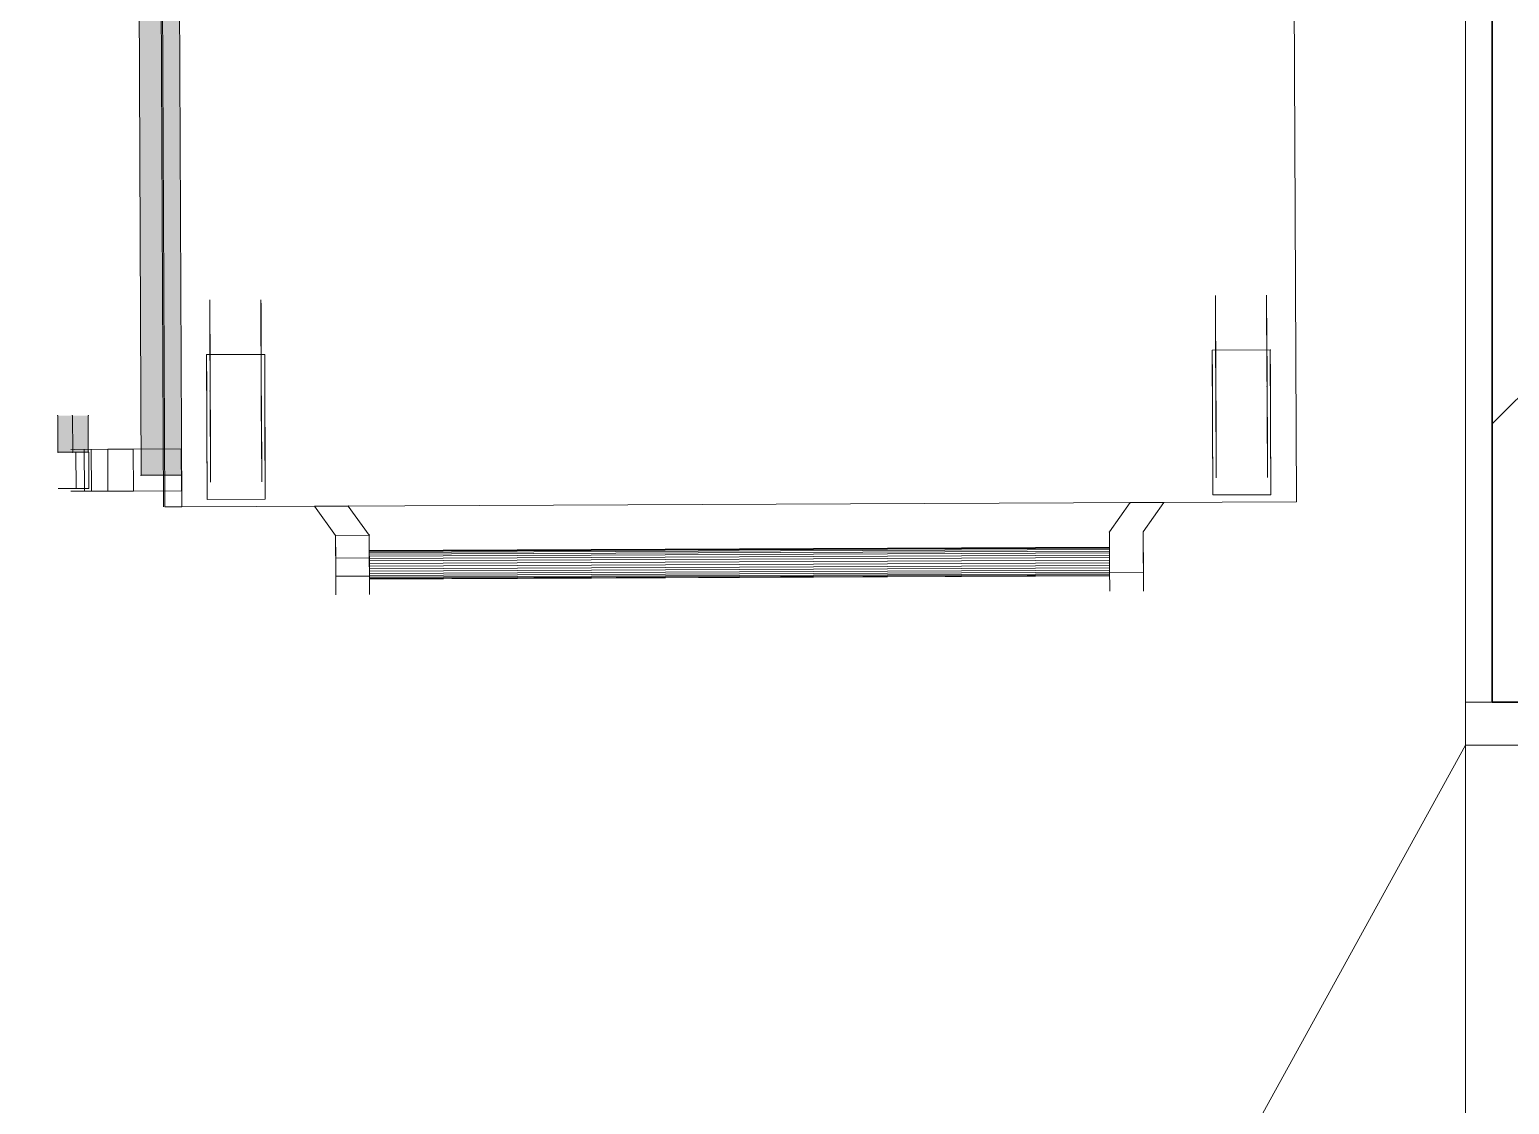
# Model space of a CAD drawing. Header units: millimetres. Extents: x -34838 to 729576, y -214038 to 121482.
# Drawn here: x 580453 to 581555, y -87187 to -86387 of the extents above; entities that cross this region are included whole.
import ezdxf

# ---------------------------------------------------------------- set-up
doc = ezdxf.new("R2010")
doc.units = ezdxf.units.MM
doc.header["$MEASUREMENT"] = 0
for name, color, linetype, lineweight in [('0_Ном._пера__1', 7, 'Continuous', 13), ('АБ _ 0 _ СТІНИ _ ЗОВНІШНІ .3D_Ном._пера__27', 7, 'Continuous', 35), ('АБ _ 0 _ СТІНИ _ ЗОВНІШНІ .3D_Ном._пера__87', 7, 'Continuous', 13), ('Двери ARCHICAD_Ном._пера__1', 7, 'Continuous', 13), ('Двери ARCHICAD_Ном._пера__23', 7, 'Continuous', 20), ('Двери ARCHICAD_Ном._пера__27', 7, 'Continuous', 35), ('Двери ARCHICAD_Ном._пера__3', 7, 'Continuous', 15), ('Двери ARCHICAD_Ном._пера__87', 7, 'Continuous', 13)]:
    doc.layers.add(name, color=color, linetype=linetype, lineweight=lineweight)
for name, color, linetype in [('АБ _ 0 _ СТІНИ _ ЗОВНІШНІ .3D', 7, 'Continuous'), ('АП _ ТЕП _ ЗОНИ ПРИМІЩЕНЬ .3D', 7, 'Continuous'), ('Двери ARCHICAD', 7, 'Continuous')]:
    doc.layers.add(name, color=color, linetype=linetype)

# ---------------------------------------------------------------- blocks, each defined once
blk = doc.blocks.new('Металлическая Дверь 22_8')
at = {"layer": 'Двери ARCHICAD_Ном._пера__1', "color": 7, "linetype": 'Continuous', "lineweight": 13}
blk.add_arc((468, 0), 936, 151.176, 180, dxfattribs=at)
at = {"layer": 'Двери ARCHICAD_Ном._пера__23', "color": 7, "linetype": 'Continuous', "lineweight": 20}
for p, q in [((-468, 0), (-500, 0)), ((-500, 0), (-500, -100)), ((-468, -100), (-468, 0)), ((500, 0), (468, 0)), ((468, 0), (468, -100)), ((500, -100), (500, 0)), ((-500, -100), (-468, -100)), ((468, -100), (500, -100))]:
    blk.add_line(p, q, dxfattribs=at)
at = {"layer": 'Двери ARCHICAD_Ном._пера__27', "color": 7, "linetype": 'Continuous', "lineweight": 35}
for p, q in [((-500, -20), (-500, -100)), ((-500, -20), (-500, -100)), ((500, -20), (500, -100)), ((500, -20), (500, -100)), ((-500, -100), (-500, -140)), ((-500, -100), (-500, -140)), ((500, -100), (500, -140)), ((500, -100), (500, -140))]:
    blk.add_line(p, q, dxfattribs=at)
at = {"layer": 'Двери ARCHICAD_Ном._пера__3', "color": 7, "linetype": 'Continuous', "lineweight": 15}
blk.add_line((468, 0), (-352, 451.3), dxfattribs=at)
at = {"layer": 'Двери ARCHICAD_Ном._пера__87', "color": 7, "linetype": 'Continuous', "lineweight": 13}
for p, q in [((-500, 0), (-543, 0)), ((-500, 0), (-543, 0)), ((-500, 0), (-500, -20)), ((-500, 0), (-500, -20)), ((500, 0), (500, -20)), ((500, 0), (500, -20)), ((500, 0), (543, 0)), ((500, 0), (543, 0)), ((-500, -140), (-500, -160)), ((-500, -140), (-500, -160)), ((500, -140), (500, -160)), ((500, -140), (500, -160)), ((-500, -160), (-543, -160)), ((-500, -160), (-543, -160)), ((500, -160), (543, -160)), ((500, -160), (543, -160))]:
    blk.add_line(p, q, dxfattribs=at)
blk = doc.blocks.new('Стена_85_1', base_point=(581601.8, -97937.3))
at = {"layer": 'АБ _ 0 _ СТІНИ _ ЗОВНІШНІ .3D', "linetype": 'Continuous', "lineweight": 0, "true_color": 0x000000}
h = blk.add_hatch(dxfattribs=at)
h.set_pattern_fill('М___ЦЕГЛА_ОБЛИЧКУВАЛЬНА__3B', color=18, style=0, pattern_type=2)
h.set_pattern_definition([(45, (518441.8, -97737.7), (-707.107, 707.107), []), (45, (518300.3, -97596.3), (-707.107, 707.107), [])])
h.paths.add_polyline_path([(581541.8, -85887.7), (581541.8, -86887.7), (581661.8, -86887.7), (581661.8, -85887.7)])
at = {"layer": 'АБ _ 0 _ СТІНИ _ ЗОВНІШНІ .3D_Ном._пера__27', "color": 7, "linetype": 'Continuous', "lineweight": 35}
for p, q in [((581541.8, -85887.7), (581541.8, -86887.7)), ((581541.8, -86887.7), (581621.8, -86887.7))]:
    blk.add_line(p, q, dxfattribs=at)
at = {"layer": 'АБ _ 0 _ СТІНИ _ ЗОВНІШНІ .3D_Ном._пера__87', "color": 7, "linetype": 'Continuous', "lineweight": 13}
for q in [(581521.8, -86844.7), (581541.8, -86887.7)]:
    blk.add_line((581521.8, -86887.7), q, dxfattribs=at)
at = {"layer": 'АБ _ 0 _ СТІНИ _ ЗОВНІШНІ .3D_Ном._пера__87', "color": 7, "linetype": 'Continuous', "lineweight": 13, "flags": 128}
blk.add_lwpolyline([(581521.8, -85887.7), (581521.8, -86887.7)], dxfattribs=at)
at = {"layer": 'Двери ARCHICAD', "color": 7, "linetype": 'Continuous', "lineweight": 18, "zscale": 1000, "rotation": 90}
blk.add_blockref('Металлическая Дверь 22_8', (581521.8, -87387.7), dxfattribs=at)

msp = doc.modelspace()

# ---------------------------------------------------------------- hatches: boundary and pattern name
at = {"layer": '0_Ном._пера__1', "linetype": 'Continuous', "lineweight": 13}
for points in [[(580566.2, -86718.8), (580563.2, -86057.6), (580533.1, -86057.7), (580536, -86719)], [(580563.2, -86057.6), (580533.1, -86057.7), (580536, -86719), (580566.2, -86718.8)], [(580566.2, -86718.8), (580563.2, -86057.6), (580533.1, -86057.7), (580536, -86719)], [(580474.1, -86701.8), (580496.7, -86701.7), (580496.6, -86674.6), (580474, -86674.7)], [(580487.5, -86701.7), (580487.3, -86674.6), (580474, -86674.7), (580474.1, -86701.8)], [(580485.1, -86701.8), (580496.7, -86701.7), (580496.6, -86674.6), (580484.9, -86674.6)], [(580485.1, -86701.8), (580497.1, -86701.7), (580497, -86674.6), (580484.9, -86674.6)], [(580497.1, -86701.7), (580497, -86674.6), (580487.3, -86674.6), (580487.5, -86701.7)]]:
    msp.add_hatch(color=7, dxfattribs=at).paths.add_polyline_path(points)

# ---------------------------------------------------------------- linework, layer by layer
at = {"layer": '0_Ном._пера__1', "color": 7, "linetype": 'Continuous', "lineweight": 13}
for p, q in [((580549.4, -86023.9), (580552.6, -86742.5)), ((580550.4, -86023.9), (580553.6, -86742.5)), ((580550.4, -86023.9), (580553.6, -86742.5)), ((580550.4, -86023.9), (580553.6, -86742.5)), ((580563.1, -86023.8), (580566.3, -86742.5)), ((580563.1, -86023.8), (580566.3, -86742.5)), ((580563.1, -86023.8), (580566.3, -86742.5)), ((580566.3, -86742.5), (580563.1, -86023.8)), ((580566.3, -86742.5), (580563.1, -86023.8)), ((581392.9, -86020.1), (581396.1, -86738.8)), ((581396.1, -86738.8), (581392.9, -86020.1)), ((581396.1, -86738.8), (581392.9, -86020.1)), ((580533.1, -86057.7), (580536, -86719)), ((581335.8, -86585.5), (581335.8, -86585.2)), ((581335.8, -86585.2), (581335.8, -86585.5)), ((581336.1, -86653), (581335.8, -86585.2)), ((581335.8, -86586.6), (581335.8, -86585.5)), ((581336.1, -86653), (581335.8, -86585.5)), ((581335.8, -86585.5), (581335.8, -86586.6)), ((581336.1, -86653), (581335.8, -86585.5)), ((581373.9, -86585.4), (581373.9, -86585)), ((581373.9, -86585), (581373.9, -86585.4)), ((581374.2, -86652.8), (581373.9, -86585)), ((581373.9, -86586.5), (581373.9, -86585.4)), ((581374.2, -86652.8), (581373.9, -86585.4)), ((581373.9, -86585.4), (581373.9, -86586.5)), ((581374.2, -86652.8), (581373.9, -86585.4)), ((580587.1, -86588.8), (580587.1, -86588.5)), ((580587.1, -86588.5), (580587.1, -86588.8)), ((580587.4, -86656.3), (580587.1, -86588.5)), ((580587.1, -86590), (580587.1, -86588.8)), ((580587.4, -86656.3), (580587.1, -86588.8)), ((580587.1, -86588.8), (580587.1, -86590)), ((580587.4, -86656.3), (580587.1, -86588.8)), ((580587.2, -86591.8), (580587.1, -86590)), ((580587.4, -86656.3), (580587.1, -86590)), ((580587.1, -86590), (580587.2, -86591.8)), ((580587.4, -86656.3), (580587.1, -86590)), ((580587.2, -86594.3), (580587.2, -86591.8)), ((580587.4, -86656.3), (580587.2, -86591.8)), ((580587.2, -86591.8), (580587.2, -86594.3)), ((580587.4, -86656.3), (580587.2, -86591.8)), ((580587.2, -86597.6), (580587.2, -86594.3)), ((580587.4, -86656.3), (580587.2, -86594.3)), ((580587.2, -86594.3), (580587.2, -86597.6)), ((580587.4, -86656.3), (580587.2, -86594.3)), ((580625.2, -86588.7), (580625.2, -86588.3)), ((580625.2, -86588.3), (580625.2, -86588.7)), ((580625.5, -86656.1), (580625.2, -86588.3)), ((580625.2, -86589.8), (580625.2, -86588.7)), ((580625.5, -86656.1), (580625.2, -86588.7)), ((580625.2, -86588.7), (580625.2, -86589.8)), ((580625.5, -86656.1), (580625.2, -86588.7)), ((580625.3, -86591.6), (580625.2, -86589.8)), ((580625.5, -86656.1), (580625.2, -86589.8)), ((580625.2, -86589.8), (580625.3, -86591.6)), ((580625.5, -86656.1), (580625.2, -86589.8)), ((580625.3, -86594.2), (580625.3, -86591.6)), ((580625.5, -86656.1), (580625.3, -86591.6)), ((580625.3, -86591.6), (580625.3, -86594.2)), ((580625.5, -86656.1), (580625.3, -86591.6)), ((580625.3, -86597.4), (580625.3, -86594.2)), ((580625.5, -86656.1), (580625.3, -86594.2)), ((580625.3, -86594.2), (580625.3, -86597.4)), ((580625.5, -86656.1), (580625.3, -86594.2)), ((581335.8, -86588.5), (581335.8, -86586.6)), ((581336.1, -86653), (581335.8, -86586.6)), ((581335.8, -86586.6), (581335.8, -86588.5)), ((581336.1, -86653), (581335.8, -86586.6)), ((581335.8, -86591), (581335.8, -86588.5)), ((581336.1, -86653), (581335.8, -86588.5)), ((581335.8, -86588.5), (581335.8, -86591)), ((581336.1, -86653), (581335.8, -86588.5)), ((581335.8, -86594.2), (581335.8, -86591)), ((581336.1, -86653), (581335.8, -86591)), ((581335.8, -86591), (581335.8, -86594.2)), ((581336.1, -86653), (581335.8, -86591)), ((581335.8, -86598.1), (581335.8, -86594.2)), ((581336.1, -86653), (581335.8, -86594.2)), ((581335.8, -86594.2), (581335.8, -86598.1)), ((581336.1, -86653), (581335.8, -86594.2)), ((581373.9, -86588.3), (581373.9, -86586.5)), ((581374.2, -86652.8), (581373.9, -86586.5)), ((581373.9, -86586.5), (581373.9, -86588.3)), ((581374.2, -86652.8), (581373.9, -86586.5)), ((581373.9, -86590.8), (581373.9, -86588.3)), ((581374.2, -86652.8), (581373.9, -86588.3)), ((581373.9, -86588.3), (581373.9, -86590.8)), ((581374.2, -86652.8), (581373.9, -86588.3)), ((581373.9, -86594.1), (581373.9, -86590.8)), ((581374.2, -86652.8), (581373.9, -86590.8)), ((581373.9, -86590.8), (581373.9, -86594.1)), ((581374.2, -86652.8), (581373.9, -86590.8)), ((581373.9, -86597.9), (581373.9, -86594.1)), ((581374.2, -86652.8), (581373.9, -86594.1)), ((581373.9, -86594.1), (581373.9, -86597.9)), ((581374.2, -86652.8), (581373.9, -86594.1)), ((580587.2, -86601.4), (580587.2, -86597.6)), ((580587.4, -86656.3), (580587.2, -86597.6)), ((580587.2, -86597.6), (580587.2, -86601.4)), ((580587.4, -86656.3), (580587.2, -86597.6)), ((580587.2, -86605.9), (580587.2, -86601.4)), ((580587.4, -86656.3), (580587.2, -86601.4)), ((580587.2, -86601.4), (580587.2, -86605.9)), ((580587.4, -86656.3), (580587.2, -86601.4)), ((580587.2, -86610.9), (580587.2, -86605.9)), ((580587.4, -86656.3), (580587.2, -86605.9)), ((580587.2, -86605.9), (580587.2, -86610.9)), ((580587.4, -86656.3), (580587.2, -86605.9)), ((580625.3, -86601.3), (580625.3, -86597.4)), ((580625.5, -86656.1), (580625.3, -86597.4)), ((580625.3, -86597.4), (580625.3, -86601.3)), ((580625.5, -86656.1), (580625.3, -86597.4)), ((580625.3, -86605.7), (580625.3, -86601.3)), ((580625.5, -86656.1), (580625.3, -86601.3)), ((580625.3, -86601.3), (580625.3, -86605.7)), ((580625.5, -86656.1), (580625.3, -86601.3)), ((580625.3, -86610.7), (580625.3, -86605.7)), ((580625.5, -86656.1), (580625.3, -86605.7)), ((580625.3, -86605.7), (580625.3, -86610.7)), ((580625.5, -86656.1), (580625.3, -86605.7)), ((581335.8, -86602.6), (581335.8, -86598.1)), ((581336.1, -86653), (581335.8, -86598.1)), ((581335.8, -86598.1), (581335.8, -86602.6)), ((581336.1, -86653), (581335.8, -86598.1)), ((581335.9, -86607.6), (581335.8, -86602.6)), ((581336.1, -86653), (581335.8, -86602.6)), ((581335.8, -86602.6), (581335.9, -86607.6)), ((581336.1, -86653), (581335.8, -86602.6)), ((581335.9, -86613.1), (581335.9, -86607.6)), ((581336.1, -86653), (581335.9, -86607.6)), ((581335.9, -86607.6), (581335.9, -86613.1)), ((581336.1, -86653), (581335.9, -86607.6)), ((581373.9, -86602.4), (581373.9, -86597.9)), ((581374.2, -86652.8), (581373.9, -86597.9)), ((581373.9, -86597.9), (581373.9, -86602.4)), ((581374.2, -86652.8), (581373.9, -86597.9)), ((581374, -86607.4), (581373.9, -86602.4)), ((581374.2, -86652.8), (581373.9, -86602.4)), ((581373.9, -86602.4), (581374, -86607.4)), ((581374.2, -86652.8), (581373.9, -86602.4)), ((581374, -86612.9), (581374, -86607.4)), ((581374.2, -86652.8), (581374, -86607.4)), ((581374, -86607.4), (581374, -86612.9)), ((581374.2, -86652.8), (581374, -86607.4)), ((580587.3, -86616.4), (580587.2, -86610.9)), ((580587.4, -86656.3), (580587.2, -86610.9)), ((580587.2, -86610.9), (580587.3, -86616.4)), ((580587.4, -86656.3), (580587.2, -86610.9)), ((580587.3, -86622.4), (580587.3, -86616.4)), ((580587.4, -86656.3), (580587.3, -86616.4)), ((580587.3, -86616.4), (580587.3, -86622.4)), ((580587.4, -86656.3), (580587.3, -86616.4)), ((580625.4, -86616.3), (580625.3, -86610.7)), ((580625.5, -86656.1), (580625.3, -86610.7)), ((580625.3, -86610.7), (580625.4, -86616.3)), ((580625.5, -86656.1), (580625.3, -86610.7)), ((580625.4, -86622.2), (580625.4, -86616.3)), ((580625.5, -86656.1), (580625.4, -86616.3)), ((580625.4, -86616.3), (580625.4, -86622.2)), ((580625.5, -86656.1), (580625.4, -86616.3)), ((581335.9, -86619.1), (581335.9, -86613.1)), ((581336.1, -86653), (581335.9, -86613.1)), ((581335.9, -86613.1), (581335.9, -86619.1)), ((581336.1, -86653), (581335.9, -86613.1)), ((581335.9, -86625.4), (581335.9, -86619.1)), ((581336.1, -86653), (581335.9, -86619.1)), ((581335.9, -86619.1), (581335.9, -86625.4)), ((581336.1, -86653), (581335.9, -86619.1)), ((581374, -86618.9), (581374, -86612.9)), ((581374.2, -86652.8), (581374, -86612.9)), ((581374, -86612.9), (581374, -86618.9)), ((581374.2, -86652.8), (581374, -86612.9)), ((581374, -86625.2), (581374, -86618.9)), ((581374.2, -86652.8), (581374, -86618.9)), ((581374, -86618.9), (581374, -86625.2)), ((581374.2, -86652.8), (581374, -86618.9)), ((580628, -86629), (580584.8, -86629.2)), ((580584.8, -86629.2), (580585.3, -86736.9)), ((580584.8, -86629.2), (580584.8, -86630.2)), ((580584.9, -86653.9), (580584.8, -86629.2)), ((580584.8, -86629.2), (580585.3, -86736.9)), ((580587.3, -86628.7), (580587.3, -86622.4)), ((580587.4, -86656.3), (580587.3, -86622.4)), ((580587.3, -86622.4), (580587.3, -86628.7)), ((580587.4, -86656.3), (580587.3, -86622.4)), ((580587.3, -86635.3), (580587.3, -86628.7)), ((580587.4, -86656.3), (580587.3, -86628.7)), ((580587.3, -86628.7), (580587.3, -86635.3)), ((580587.4, -86656.3), (580587.3, -86628.7)), ((580625.4, -86628.5), (580625.4, -86622.2)), ((580625.5, -86656.1), (580625.4, -86622.2)), ((580625.4, -86622.2), (580625.4, -86628.5)), ((580625.5, -86656.1), (580625.4, -86622.2)), ((580625.4, -86635.2), (580625.4, -86628.5)), ((580625.5, -86656.1), (580625.4, -86628.5)), ((580625.4, -86628.5), (580625.4, -86635.2)), ((580625.5, -86656.1), (580625.4, -86628.5)), ((580628, -86629), (580628.4, -86736.7)), ((580628, -86629), (580628.4, -86736.7)), ((580628, -86629), (580628, -86630.1)), ((580628.1, -86653.7), (580628, -86629)), ((580628.4, -86736.7), (580628, -86629)), ((580628, -86630.1), (580628, -86635.6)), ((581333.4, -86625.8), (581376.6, -86625.7)), ((581333.4, -86625.8), (581333.9, -86733.6)), ((581333.4, -86625.8), (581333.9, -86733.6)), ((581333.4, -86625.8), (581333.4, -86626.9)), ((581333.5, -86650.5), (581333.4, -86625.8)), ((581333.9, -86733.6), (581333.4, -86625.8)), ((581333.4, -86626.9), (581333.4, -86632.5)), ((581336, -86632), (581335.9, -86625.4)), ((581336.1, -86653), (581335.9, -86625.4)), ((581335.9, -86625.4), (581336, -86632)), ((581336.1, -86653), (581335.9, -86625.4)), ((581374.1, -86631.8), (581374, -86625.2)), ((581374.2, -86652.8), (581374, -86625.2)), ((581374, -86625.2), (581374.1, -86631.8)), ((581374.2, -86652.8), (581374, -86625.2)), ((581376.6, -86625.7), (581377.1, -86733.4)), ((581376.6, -86625.7), (581376.6, -86626.7)), ((581376.7, -86650.4), (581376.6, -86625.7)), ((581376.6, -86625.7), (581377.1, -86733.4)), ((581376.6, -86626.7), (581376.6, -86632.3)), ((580584.8, -86630.2), (580584.8, -86635.8)), ((580584.8, -86635.8), (580584.8, -86643.2)), ((580587.4, -86642.2), (580587.3, -86635.3)), ((580587.4, -86656.3), (580587.3, -86635.3)), ((580587.3, -86635.3), (580587.4, -86642.2)), ((580587.4, -86656.3), (580587.3, -86635.3)), ((580625.5, -86642), (580625.4, -86635.2)), ((580625.5, -86656.1), (580625.4, -86635.2)), ((580625.4, -86635.2), (580625.5, -86642)), ((580625.5, -86656.1), (580625.4, -86635.2)), ((580628, -86635.6), (580628, -86643)), ((581333.4, -86632.5), (581333.5, -86639.9)), ((581333.5, -86639.9), (581333.5, -86650.5)), ((581336, -86638.9), (581336, -86632)), ((581336.1, -86653), (581336, -86632)), ((581336, -86632), (581336, -86638.9)), ((581336.1, -86653), (581336, -86632)), ((581336, -86645.9), (581336, -86638.9)), ((581336.1, -86653), (581336, -86638.9)), ((581336, -86638.9), (581336, -86645.9)), ((581336.1, -86653), (581336, -86638.9)), ((581374.1, -86638.7), (581374.1, -86631.8)), ((581374.2, -86652.8), (581374.1, -86631.8)), ((581374.1, -86631.8), (581374.1, -86638.7)), ((581374.2, -86652.8), (581374.1, -86631.8)), ((581374.1, -86645.7), (581374.1, -86638.7)), ((581374.2, -86652.8), (581374.1, -86638.7)), ((581374.1, -86638.7), (581374.1, -86645.7)), ((581374.2, -86652.8), (581374.1, -86638.7)), ((581376.6, -86632.3), (581376.7, -86639.7)), ((581376.7, -86639.7), (581376.7, -86650.4)), ((580584.8, -86643.2), (580584.9, -86653.9)), ((580587.4, -86649.2), (580587.4, -86642.2)), ((580587.4, -86656.3), (580587.4, -86642.2)), ((580587.4, -86642.2), (580587.4, -86649.2)), ((580587.4, -86656.3), (580587.4, -86642.2)), ((580587.4, -86656.3), (580587.4, -86649.2)), ((580587.4, -86656.3), (580587.4, -86649.2)), ((580587.4, -86649.2), (580587.4, -86656.3)), ((580625.5, -86649), (580625.5, -86642)), ((580625.5, -86656.1), (580625.5, -86642)), ((580625.5, -86642), (580625.5, -86649)), ((580625.5, -86656.1), (580625.5, -86642)), ((580625.5, -86656.1), (580625.5, -86649)), ((580625.5, -86656.1), (580625.5, -86649)), ((580625.5, -86649), (580625.5, -86656.1)), ((580628, -86643), (580628.1, -86653.7)), ((581333.5, -86654.5), (581333.5, -86650.5)), ((581336.1, -86653), (581336, -86645.9)), ((581336.1, -86653), (581336, -86645.9)), ((581336, -86645.9), (581336.1, -86653)), ((581374.2, -86652.8), (581374.1, -86645.7)), ((581374.2, -86652.8), (581374.1, -86645.7)), ((581374.1, -86645.7), (581374.2, -86652.8)), ((581376.7, -86654.4), (581376.7, -86650.4)), ((580584.9, -86657.9), (580584.9, -86653.9)), ((580584.9, -86663.6), (580584.9, -86657.9)), ((580587.4, -86656.3), (580587.7, -86724.1)), ((580587.4, -86656.3), (580587.7, -86723.7)), ((580587.4, -86656.3), (580587.7, -86722.6)), ((580587.4, -86656.3), (580587.7, -86720.8)), ((580587.4, -86656.3), (580587.7, -86718.2)), ((580587.4, -86656.3), (580587.7, -86715)), ((580587.4, -86656.3), (580587.7, -86711.1)), ((580587.4, -86656.3), (580587.7, -86706.7)), ((580587.4, -86656.3), (580587.6, -86701.6)), ((580587.4, -86656.3), (580587.6, -86696.1)), ((580587.4, -86656.3), (580587.6, -86690.2)), ((580587.4, -86656.3), (580587.6, -86683.9)), ((580587.4, -86656.3), (580587.5, -86677.2)), ((580587.4, -86656.3), (580587.5, -86670.4)), ((580587.5, -86663.4), (580587.4, -86656.3)), ((580587.4, -86656.3), (580587.5, -86663.4)), ((580587.4, -86656.3), (580587.5, -86663.4)), ((580587.4, -86656.3), (580587.5, -86670.4)), ((580587.4, -86656.3), (580587.5, -86677.2)), ((580587.4, -86656.3), (580587.6, -86683.9)), ((580587.4, -86656.3), (580587.6, -86690.2)), ((580587.4, -86656.3), (580587.6, -86696.1)), ((580587.4, -86656.3), (580587.6, -86701.6)), ((580587.4, -86656.3), (580587.7, -86706.7)), ((580587.4, -86656.3), (580587.7, -86711.1)), ((580587.4, -86656.3), (580587.7, -86715)), ((580587.4, -86656.3), (580587.7, -86718.2)), ((580587.4, -86656.3), (580587.7, -86720.8)), ((580587.4, -86656.3), (580587.7, -86722.6)), ((580587.4, -86656.3), (580587.7, -86723.7)), ((580625.5, -86656.1), (580625.8, -86723.9)), ((580625.5, -86656.1), (580625.8, -86723.5)), ((580625.5, -86656.1), (580625.8, -86722.4)), ((580625.5, -86656.1), (580625.8, -86720.6)), ((580625.5, -86656.1), (580625.8, -86718.1)), ((580625.5, -86656.1), (580625.8, -86714.8)), ((580625.5, -86656.1), (580625.8, -86711)), ((580625.5, -86656.1), (580625.8, -86706.5)), ((580625.5, -86656.1), (580625.7, -86701.5)), ((580625.5, -86656.1), (580625.7, -86696)), ((580625.5, -86656.1), (580625.7, -86690)), ((580625.5, -86656.1), (580625.7, -86683.7)), ((580625.5, -86656.1), (580625.6, -86677.1)), ((580625.5, -86656.1), (580625.6, -86670.2)), ((580625.6, -86663.2), (580625.5, -86656.1)), ((580625.5, -86656.1), (580625.6, -86663.2)), ((580625.5, -86656.1), (580625.6, -86663.2)), ((580625.5, -86656.1), (580625.6, -86670.2)), ((580625.5, -86656.1), (580625.6, -86677.1)), ((580625.5, -86656.1), (580625.7, -86683.7)), ((580625.5, -86656.1), (580625.7, -86690)), ((580625.5, -86656.1), (580625.7, -86696)), ((580625.5, -86656.1), (580625.7, -86701.5)), ((580625.5, -86656.1), (580625.8, -86706.5)), ((580625.5, -86656.1), (580625.8, -86711)), ((580625.5, -86656.1), (580625.8, -86714.8)), ((580625.5, -86656.1), (580625.8, -86718.1)), ((580625.5, -86656.1), (580625.8, -86720.6)), ((580625.5, -86656.1), (580625.8, -86722.4)), ((580625.5, -86656.1), (580625.8, -86723.5)), ((580625.6, -86670.2), (580625.6, -86663.2)), ((580625.6, -86663.2), (580625.6, -86670.2)), ((580628.1, -86657.7), (580628.1, -86653.7)), ((580628.1, -86657.7), (580628.1, -86663.4)), ((581333.5, -86654.5), (581333.6, -86660.2)), ((581333.6, -86660.2), (581333.6, -86666.8)), ((581333.6, -86660.2), (581333.6, -86661.7)), ((581333.6, -86666.8), (581333.6, -86661.7)), ((581336.1, -86653), (581336.4, -86720.8)), ((581336.1, -86653), (581336.4, -86720.4)), ((581336.1, -86653), (581336.4, -86719.3)), ((581336.1, -86653), (581336.4, -86717.4)), ((581336.1, -86653), (581336.3, -86714.9)), ((581336.1, -86653), (581336.3, -86711.7)), ((581336.1, -86653), (581336.3, -86707.8)), ((581336.1, -86653), (581336.3, -86703.3)), ((581336.1, -86653), (581336.3, -86698.3)), ((581336.1, -86653), (581336.2, -86692.8)), ((581336.1, -86653), (581336.2, -86686.9)), ((581336.1, -86653), (581336.2, -86680.5)), ((581336.1, -86653), (581336.2, -86673.9)), ((581336.1, -86653), (581336.1, -86667.1)), ((581336.1, -86660), (581336.1, -86653)), ((581336.1, -86653), (581336.1, -86660)), ((581336.1, -86653), (581336.1, -86660)), ((581336.1, -86653), (581336.1, -86667.1)), ((581336.1, -86653), (581336.2, -86673.9)), ((581336.1, -86653), (581336.2, -86680.5)), ((581336.1, -86653), (581336.2, -86686.9)), ((581336.1, -86653), (581336.2, -86692.8)), ((581336.1, -86653), (581336.3, -86698.3)), ((581336.1, -86653), (581336.3, -86703.3)), ((581336.1, -86653), (581336.3, -86707.8)), ((581336.1, -86653), (581336.3, -86711.7)), ((581336.1, -86653), (581336.3, -86714.9)), ((581336.1, -86653), (581336.4, -86717.4)), ((581336.1, -86653), (581336.4, -86719.3)), ((581336.1, -86653), (581336.4, -86720.4)), ((581336.1, -86667.1), (581336.1, -86660)), ((581336.1, -86660), (581336.1, -86667.1)), ((581374.2, -86652.8), (581374.5, -86720.6)), ((581374.2, -86652.8), (581374.5, -86720.2)), ((581374.2, -86652.8), (581374.5, -86719.1)), ((581374.2, -86652.8), (581374.5, -86717.3)), ((581374.2, -86652.8), (581374.4, -86714.7)), ((581374.2, -86652.8), (581374.4, -86711.5)), ((581374.2, -86652.8), (581374.4, -86707.6)), ((581374.2, -86652.8), (581374.4, -86703.2)), ((581374.2, -86652.8), (581374.4, -86698.2)), ((581374.2, -86652.8), (581374.3, -86692.6)), ((581374.2, -86652.8), (581374.3, -86686.7)), ((581374.2, -86652.8), (581374.3, -86680.4)), ((581374.2, -86652.8), (581374.3, -86673.7)), ((581374.2, -86652.8), (581374.2, -86666.9)), ((581374.2, -86659.9), (581374.2, -86652.8)), ((581374.2, -86652.8), (581374.2, -86659.9)), ((581374.2, -86652.8), (581374.2, -86659.9)), ((581374.2, -86652.8), (581374.2, -86666.9)), ((581374.2, -86652.8), (581374.3, -86673.7)), ((581374.2, -86652.8), (581374.3, -86680.4)), ((581374.2, -86652.8), (581374.3, -86686.7)), ((581374.2, -86652.8), (581374.3, -86692.6)), ((581374.2, -86652.8), (581374.4, -86698.2)), ((581374.2, -86652.8), (581374.4, -86703.2)), ((581374.2, -86652.8), (581374.4, -86707.6)), ((581374.2, -86652.8), (581374.4, -86711.5)), ((581374.2, -86652.8), (581374.4, -86714.7)), ((581374.2, -86652.8), (581374.5, -86717.3)), ((581374.2, -86652.8), (581374.5, -86719.1)), ((581374.2, -86652.8), (581374.5, -86720.2)), ((581374.2, -86666.9), (581374.2, -86659.9)), ((581374.2, -86659.9), (581374.2, -86666.9)), ((581376.7, -86660), (581376.7, -86654.4)), ((581376.7, -86660), (581376.8, -86666.6)), ((581376.8, -86666.6), (581376.8, -86661.5)), ((580584.9, -86663.6), (580585, -86670.1)), ((580585, -86670.1), (580584.9, -86665)), ((580585, -86675.5), (580585, -86670.1)), ((580587.5, -86670.4), (580587.5, -86663.4)), ((580587.5, -86663.4), (580587.5, -86670.4)), ((580587.5, -86677.2), (580587.5, -86670.4)), ((580587.5, -86670.4), (580587.5, -86677.2)), ((580625.6, -86677.1), (580625.6, -86670.2)), ((580625.6, -86670.2), (580625.6, -86677.1)), ((580628.1, -86663.4), (580628.1, -86664.8)), ((580628.1, -86663.4), (580628.1, -86669.9)), ((580628.1, -86669.9), (580628.1, -86664.8)), ((580628.2, -86675.3), (580628.1, -86669.9)), ((581333.6, -86672.2), (581333.6, -86666.8)), ((581333.6, -86676.7), (581333.6, -86672.2)), ((581336.2, -86673.9), (581336.1, -86667.1)), ((581336.1, -86667.1), (581336.2, -86673.9)), ((581336.2, -86680.5), (581336.2, -86673.9)), ((581336.2, -86673.9), (581336.2, -86680.5)), ((581374.3, -86673.7), (581374.2, -86666.9)), ((581374.2, -86666.9), (581374.3, -86673.7)), ((581374.3, -86680.4), (581374.3, -86673.7)), ((581374.3, -86673.7), (581374.3, -86680.4)), ((581376.8, -86672), (581376.8, -86666.6)), ((581376.8, -86676.5), (581376.8, -86672)), ((580474.1, -86701.8), (580474, -86674.7)), ((580474, -86674.7), (580474.1, -86701.8)), ((580485.1, -86701.8), (580484.9, -86674.6)), ((580484.9, -86674.6), (580485.1, -86701.8)), ((580496.7, -86701.7), (580496.6, -86674.6)), ((580496.6, -86674.6), (580496.7, -86701.7)), ((580585, -86680), (580585, -86675.5)), ((580585.3, -86736.9), (580585, -86680)), ((580585.3, -86736.9), (580585, -86680)), ((580587.6, -86683.9), (580587.5, -86677.2)), ((580587.5, -86677.2), (580587.6, -86683.9)), ((580587.6, -86690.2), (580587.6, -86683.9)), ((580587.6, -86683.9), (580587.6, -86690.2)), ((580625.7, -86683.7), (580625.6, -86677.1)), ((580625.6, -86677.1), (580625.7, -86683.7)), ((580625.7, -86690), (580625.7, -86683.7)), ((580625.7, -86683.7), (580625.7, -86690)), ((580628.2, -86679.8), (580628.2, -86675.3)), ((580628.4, -86736.7), (580628.2, -86679.8)), ((580628.4, -86736.7), (580628.2, -86679.8)), ((581333.9, -86733.6), (581333.6, -86676.7)), ((581333.9, -86733.6), (581333.6, -86676.7)), ((581336.2, -86686.9), (581336.2, -86680.5)), ((581336.2, -86680.5), (581336.2, -86686.9)), ((581374.3, -86686.7), (581374.3, -86680.4)), ((581374.3, -86680.4), (581374.3, -86686.7)), ((581377.1, -86733.4), (581376.8, -86676.5)), ((581377.1, -86733.4), (581376.8, -86676.5)), ((580587.6, -86696.1), (580587.6, -86690.2)), ((580587.6, -86690.2), (580587.6, -86696.1)), ((580587.6, -86701.6), (580587.6, -86696.1)), ((580587.6, -86696.1), (580587.6, -86701.6)), ((580625.7, -86696), (580625.7, -86690)), ((580625.7, -86690), (580625.7, -86696)), ((580625.7, -86701.5), (580625.7, -86696)), ((580625.7, -86696), (580625.7, -86701.5)), ((581336.2, -86692.8), (581336.2, -86686.9)), ((581336.2, -86686.9), (581336.2, -86692.8)), ((581336.3, -86698.3), (581336.2, -86692.8)), ((581336.2, -86692.8), (581336.3, -86698.3)), ((581374.3, -86692.6), (581374.3, -86686.7)), ((581374.3, -86686.7), (581374.3, -86692.6)), ((581374.4, -86698.2), (581374.3, -86692.6)), ((581374.3, -86692.6), (581374.4, -86698.2)), ((580496.7, -86701.7), (580474.1, -86701.8)), ((580474.1, -86701.8), (580487.5, -86701.7)), ((580474.1, -86701.8), (580485.1, -86701.8)), ((580530.2, -86699.5), (580483.7, -86699.7)), ((580483.7, -86699.7), (580530.2, -86699.5)), ((580485.1, -86701.8), (580496.7, -86701.7)), ((580497.1, -86701.7), (580485.1, -86701.8)), ((580486.7, -86699.7), (580530.2, -86699.5)), ((580486.7, -86699.7), (580511.2, -86699.6)), ((580487.5, -86701.7), (580487.6, -86728.9)), ((580497.1, -86701.7), (580487.5, -86701.7)), ((580487.5, -86701.7), (580497.1, -86701.7)), ((580493.6, -86699.7), (580511.2, -86699.6)), ((580493.8, -86730.9), (580493.6, -86699.7)), ((580497.2, -86728.8), (580497.1, -86701.7)), ((580511.2, -86699.6), (580498.9, -86699.7)), ((580498.9, -86699.7), (580499, -86730.9)), ((580511.2, -86699.6), (580530.2, -86699.5)), ((580530.2, -86699.5), (580511.2, -86699.6)), ((580530.2, -86699.5), (580511.2, -86699.6)), ((580530.2, -86699.5), (580511.2, -86699.6)), ((580511.2, -86699.6), (580511.3, -86730.8)), ((580511.3, -86730.8), (580511.2, -86699.6)), ((580511.2, -86699.6), (580511.3, -86730.8)), ((580511.3, -86730.8), (580511.2, -86699.6)), ((580511.2, -86699.6), (580511.3, -86730.8)), ((580511.2, -86699.6), (580511.3, -86730.8)), ((580565.9, -86699.4), (580530.2, -86699.5)), ((580565.9, -86699.4), (580530.2, -86699.5)), ((580530.2, -86699.5), (580530.4, -86730.7)), ((580530.4, -86730.7), (580530.2, -86699.5)), ((580530.4, -86730.7), (580530.2, -86699.5)), ((580530.2, -86699.5), (580530.4, -86730.7)), ((580530.4, -86730.7), (580530.2, -86699.5)), ((580530.4, -86730.7), (580530.2, -86699.5)), ((580566.1, -86730.6), (580565.9, -86699.4)), ((580566.1, -86730.6), (580565.9, -86699.4)), ((580587.7, -86706.7), (580587.6, -86701.6)), ((580587.6, -86701.6), (580587.7, -86706.7)), ((580587.7, -86711.1), (580587.7, -86706.7)), ((580587.7, -86706.7), (580587.7, -86711.1)), ((580625.8, -86706.5), (580625.7, -86701.5)), ((580625.7, -86701.5), (580625.8, -86706.5)), ((580625.8, -86711), (580625.8, -86706.5)), ((580625.8, -86706.5), (580625.8, -86711)), ((581336.3, -86703.3), (581336.3, -86698.3)), ((581336.3, -86698.3), (581336.3, -86703.3)), ((581336.3, -86707.8), (581336.3, -86703.3)), ((581336.3, -86703.3), (581336.3, -86707.8)), ((581374.4, -86703.2), (581374.4, -86698.2)), ((581374.4, -86698.2), (581374.4, -86703.2)), ((581374.4, -86707.6), (581374.4, -86703.2)), ((581374.4, -86703.2), (581374.4, -86707.6)), ((580587.7, -86715), (580587.7, -86711.1)), ((580587.7, -86711.1), (580587.7, -86715)), ((580587.7, -86718.2), (580587.7, -86715)), ((580587.7, -86715), (580587.7, -86718.2)), ((580587.7, -86720.8), (580587.7, -86718.2)), ((580587.7, -86718.2), (580587.7, -86720.8)), ((580625.8, -86714.8), (580625.8, -86711)), ((580625.8, -86711), (580625.8, -86714.8)), ((580625.8, -86718.1), (580625.8, -86714.8)), ((580625.8, -86714.8), (580625.8, -86718.1)), ((580625.8, -86720.6), (580625.8, -86718.1)), ((580625.8, -86718.1), (580625.8, -86720.6)), ((581336.3, -86711.7), (581336.3, -86707.8)), ((581336.3, -86707.8), (581336.3, -86711.7)), ((581336.3, -86714.9), (581336.3, -86711.7)), ((581336.3, -86711.7), (581336.3, -86714.9)), ((581336.4, -86717.4), (581336.3, -86714.9)), ((581336.3, -86714.9), (581336.4, -86717.4)), ((581336.4, -86719.3), (581336.4, -86717.4)), ((581336.4, -86717.4), (581336.4, -86719.3)), ((581374.4, -86711.5), (581374.4, -86707.6)), ((581374.4, -86707.6), (581374.4, -86711.5)), ((581374.4, -86714.7), (581374.4, -86711.5)), ((581374.4, -86711.5), (581374.4, -86714.7)), ((581374.5, -86717.3), (581374.4, -86714.7)), ((581374.4, -86714.7), (581374.5, -86717.3)), ((581374.5, -86719.1), (581374.5, -86717.3)), ((581374.5, -86717.3), (581374.5, -86719.1)), ((580496.8, -86728.8), (580474.3, -86728.9)), ((580474.3, -86728.9), (580485.2, -86728.9)), ((580474.3, -86728.9), (580487.6, -86728.9)), ((580485.2, -86728.9), (580496.8, -86728.8)), ((580497.2, -86728.8), (580485.2, -86728.9)), ((580487.6, -86728.9), (580497.2, -86728.8)), ((580487.6, -86728.9), (580497.2, -86728.8)), ((580566.2, -86718.8), (580536, -86719)), ((580536, -86719), (580566.2, -86718.8)), ((580587.7, -86722.6), (580587.7, -86720.8)), ((580587.7, -86720.8), (580587.7, -86722.6)), ((580587.7, -86723.7), (580587.7, -86722.6)), ((580587.7, -86722.6), (580587.7, -86723.7)), ((580587.7, -86724.1), (580587.7, -86723.7)), ((580587.7, -86723.7), (580587.7, -86724.1)), ((580625.8, -86722.4), (580625.8, -86720.6)), ((580625.8, -86720.6), (580625.8, -86722.4)), ((580625.8, -86723.5), (580625.8, -86722.4)), ((580625.8, -86722.4), (580625.8, -86723.5)), ((580625.8, -86723.9), (580625.8, -86723.5)), ((580625.8, -86723.5), (580625.8, -86723.9)), ((581336.4, -86720.4), (581336.4, -86719.3)), ((581336.4, -86719.3), (581336.4, -86720.4)), ((581336.4, -86720.8), (581336.4, -86720.4)), ((581336.4, -86720.4), (581336.4, -86720.8)), ((581374.5, -86720.2), (581374.5, -86719.1)), ((581374.5, -86719.1), (581374.5, -86720.2)), ((581374.5, -86720.6), (581374.5, -86720.2)), ((581374.5, -86720.2), (581374.5, -86720.6)), ((580530.4, -86730.7), (580483.8, -86730.9)), ((580483.8, -86730.9), (580530.4, -86730.7)), ((580486.9, -86730.9), (580530.4, -86730.7)), ((580486.9, -86730.9), (580511.3, -86730.8)), ((580511.3, -86730.8), (580493.8, -86730.9)), ((580499, -86730.9), (580511.3, -86730.8)), ((580511.3, -86730.8), (580530.4, -86730.7)), ((580530.4, -86730.7), (580511.3, -86730.8)), ((580511.3, -86730.8), (580530.4, -86730.7)), ((580511.3, -86730.8), (580530.4, -86730.7)), ((580566.1, -86730.6), (580530.4, -86730.7)), ((580530.4, -86730.7), (580566.1, -86730.6)), ((580530.4, -86730.7), (580566.1, -86730.6)), ((581396.1, -86738.8), (580566.3, -86742.5)), ((580566.3, -86742.5), (581396.1, -86738.8)), ((580566.3, -86742.5), (581396.1, -86738.8)), ((580566.3, -86742.5), (581396.1, -86738.8)), ((580585.3, -86736.9), (580628.4, -86736.7)), ((581272.4, -86739.3), (581256.9, -86761.1)), ((581272.4, -86739.3), (581256.9, -86761.1)), ((581256.9, -86761.1), (581272.4, -86739.3)), ((581256.9, -86761.1), (581272.4, -86739.3)), ((581297.4, -86739.2), (581272.4, -86739.3)), ((581272.4, -86739.3), (581297.4, -86739.2)), ((581297.4, -86739.2), (581281.9, -86761)), ((581281.9, -86761), (581297.4, -86739.2)), ((581281.9, -86761), (581297.4, -86739.2)), ((581281.9, -86761), (581297.4, -86739.2)), ((581297.4, -86739.2), (581281.9, -86761)), ((581281.9, -86761), (581297.4, -86739.2)), ((581297.4, -86739.2), (581281.9, -86761)), ((581377.1, -86733.4), (581333.9, -86733.6)), ((580553.6, -86742.5), (580566.3, -86742.5)), ((580553.6, -86742.5), (580566.3, -86742.5)), ((580566.3, -86742.5), (580553.6, -86742.5)), ((580566.3, -86742.5), (580553.6, -86742.5)), ((580665.1, -86742), (580690.2, -86741.9)), ((580690.2, -86741.9), (580665.1, -86742)), ((580665.1, -86742), (580680.8, -86763.7)), ((580680.8, -86763.7), (580665.1, -86742)), ((580680.8, -86763.7), (580665.1, -86742)), ((580680.8, -86763.7), (580665.1, -86742)), ((580665.1, -86742), (580680.8, -86763.7)), ((580690.2, -86741.9), (580705.9, -86763.5)), ((580705.9, -86763.5), (580690.2, -86741.9)), ((580690.2, -86741.9), (580705.9, -86763.5)), ((580705.9, -86763.5), (580690.2, -86741.9)), ((580705.9, -86763.5), (580690.2, -86741.9)), ((581256.9, -86761.1), (581257, -86791.7)), ((581256.9, -86761.1), (581257, -86778.1)), ((581256.9, -86761.1), (581257, -86778.1)), ((581257, -86791.7), (581256.9, -86761.1)), ((581281.9, -86761), (581282.1, -86791.6)), ((581281.9, -86761), (581282, -86778)), ((581281.9, -86761), (581282, -86778)), ((581282, -86778), (581281.9, -86761)), ((581282.1, -86791.4), (581281.9, -86761)), ((581281.9, -86761), (581282.1, -86791.6)), ((581281.9, -86761), (581282.1, -86791.6)), ((580680.8, -86763.7), (580705.9, -86763.5)), ((580705.9, -86763.5), (580680.8, -86763.7)), ((580680.8, -86763.7), (580680.9, -86794.3)), ((580680.8, -86763.7), (580680.9, -86780.6)), ((580680.8, -86763.7), (580680.9, -86780.6)), ((580680.9, -86780.6), (580680.8, -86763.7)), ((580680.8, -86763.7), (580680.9, -86794.3)), ((580705.9, -86763.5), (580706, -86794.2)), ((580705.9, -86763.5), (580705.9, -86780.5)), ((580705.9, -86763.5), (580705.9, -86780.5)), ((580706, -86794.2), (580705.9, -86763.5)), ((581256.9, -86772.5), (580705.9, -86774.9)), ((581256.9, -86772.7), (580705.9, -86775.1)), ((581256.9, -86772.7), (580705.9, -86775.1)), ((581256.9, -86773.2), (580705.9, -86775.6)), ((581256.9, -86773.2), (580705.9, -86775.6)), ((581256.9, -86772.5), (581256.9, -86772.7)), ((581256.9, -86772.7), (581256.9, -86772.5)), ((581256.9, -86772.7), (581256.9, -86773.2)), ((581256.9, -86773.2), (581256.9, -86772.7)), ((581256.9, -86773.2), (581256.9, -86774.1)), ((581256.9, -86774.1), (581256.9, -86773.2)), ((580705.9, -86780.5), (580680.9, -86780.6)), ((580705.9, -86780.5), (580680.9, -86780.6)), ((580680.9, -86794.1), (580680.9, -86780.6)), ((580680.9, -86780.6), (580680.9, -86794.1)), ((581256.9, -86774.1), (580705.9, -86776.5)), ((581256.9, -86774.1), (580705.9, -86776.5)), ((580705.9, -86775.1), (580705.9, -86774.9)), ((580705.9, -86774.9), (580705.9, -86775.1)), ((580705.9, -86775.6), (580705.9, -86775.1)), ((580705.9, -86775.1), (580705.9, -86775.6)), ((581256.9, -86775.3), (580705.9, -86777.7)), ((581256.9, -86775.3), (580705.9, -86777.7)), ((580705.9, -86776.5), (580705.9, -86775.6)), ((580705.9, -86775.6), (580705.9, -86776.5)), ((580705.9, -86777.7), (580705.9, -86776.5)), ((580705.9, -86776.5), (580705.9, -86777.7)), ((581256.9, -86776.7), (580705.9, -86779.2)), ((581256.9, -86776.7), (580705.9, -86779.2)), ((580705.9, -86779.2), (580705.9, -86777.7)), ((580705.9, -86777.7), (580705.9, -86779.2)), ((581257, -86778.4), (580705.9, -86780.8)), ((581257, -86778.4), (580705.9, -86780.8)), ((580705.9, -86780.8), (580705.9, -86779.2)), ((580705.9, -86779.2), (580705.9, -86780.8)), ((581257, -86780.2), (580705.9, -86782.7)), ((581257, -86780.2), (580705.9, -86782.7)), ((580706, -86794), (580705.9, -86780.5)), ((580706, -86794), (580705.9, -86780.5)), ((580705.9, -86782.7), (580705.9, -86780.8)), ((580705.9, -86780.8), (580705.9, -86782.7)), ((581257, -86782.2), (580705.9, -86784.6)), ((581257, -86782.2), (580705.9, -86784.6)), ((580705.9, -86784.6), (580705.9, -86782.7)), ((580705.9, -86782.7), (580705.9, -86784.6)), ((581257, -86784.1), (580706, -86786.6)), ((581257, -86784.1), (580706, -86786.6)), ((581256.9, -86774.1), (581256.9, -86775.3)), ((581256.9, -86775.3), (581256.9, -86774.1)), ((581256.9, -86775.3), (581256.9, -86776.7)), ((581256.9, -86776.7), (581256.9, -86775.3)), ((581256.9, -86776.7), (581257, -86778.4)), ((581257, -86778.4), (581256.9, -86776.7)), ((581257, -86791.5), (581257, -86778.1)), ((581257, -86791.5), (581257, -86778.1)), ((581257, -86778.4), (581257, -86780.2)), ((581257, -86780.2), (581257, -86778.4)), ((581257, -86780.2), (581257, -86782.2)), ((581257, -86782.2), (581257, -86780.2)), ((581257, -86782.2), (581257, -86784.1)), ((581257, -86784.1), (581257, -86782.2)), ((581257, -86784.1), (581257, -86786.1)), ((581257, -86786.1), (581257, -86784.1)), ((581282.1, -86791.4), (581282, -86778)), ((581282, -86778), (581282.1, -86791.4)), ((580680.9, -86794.1), (580706, -86794)), ((580680.9, -86794.1), (580706, -86794)), ((580681, -86804.1), (580680.9, -86794.1)), ((580681, -86804.1), (580680.9, -86794.1)), ((580680.9, -86794.3), (580681, -86804.2)), ((580680.9, -86794.3), (580681, -86804.2)), ((580706, -86786.6), (580705.9, -86784.6)), ((580705.9, -86784.6), (580706, -86786.6)), ((581257, -86786.1), (580706, -86788.5)), ((581257, -86786.1), (580706, -86788.5)), ((580706, -86788.5), (580706, -86786.6)), ((580706, -86786.6), (580706, -86788.5)), ((581257, -86787.9), (580706, -86790.4)), ((581257, -86787.9), (580706, -86790.4)), ((580706, -86790.4), (580706, -86788.5)), ((580706, -86788.5), (580706, -86790.4)), ((581257, -86789.6), (580706, -86792)), ((581257, -86789.6), (580706, -86792)), ((580706, -86792), (580706, -86790.4)), ((580706, -86790.4), (580706, -86792)), ((581257, -86791), (580706, -86793.5)), ((581257, -86791), (580706, -86793.5)), ((580706, -86793.5), (580706, -86792)), ((580706, -86792), (580706, -86793.5)), ((581257, -86792.2), (580706, -86794.7)), ((581257, -86792.2), (580706, -86794.7)), ((581257, -86793.1), (580706, -86795.6)), ((581257, -86793.1), (580706, -86795.6)), ((580706, -86794.7), (580706, -86793.5)), ((580706, -86793.5), (580706, -86794.7)), ((581257, -86793.7), (580706, -86796.1)), ((581257, -86793.7), (580706, -86796.1)), ((581257, -86793.8), (580706, -86796.3)), ((580706, -86804), (580706, -86794)), ((580706, -86794), (580706, -86804)), ((580706, -86794.2), (580706, -86804.1)), ((580706, -86804.1), (580706, -86794.2)), ((580706, -86795.6), (580706, -86794.7)), ((580706, -86794.7), (580706, -86795.6)), ((581257, -86786.1), (581257, -86787.9)), ((581257, -86787.9), (581257, -86786.1)), ((581257, -86787.9), (581257, -86789.6)), ((581257, -86789.6), (581257, -86787.9)), ((581257, -86789.6), (581257, -86791)), ((581257, -86791), (581257, -86789.6)), ((581257, -86791), (581257, -86792.2)), ((581257, -86792.2), (581257, -86791)), ((581282.1, -86791.4), (581257, -86791.5)), ((581282.1, -86791.4), (581257, -86791.5)), ((581257.1, -86801.5), (581257, -86791.5)), ((581257, -86791.5), (581257.1, -86801.5)), ((581257, -86791.7), (581257.1, -86801.6)), ((581257.1, -86801.6), (581257, -86791.7)), ((581257, -86792.2), (581257, -86793.1)), ((581257, -86793.1), (581257, -86792.2)), ((581257, -86793.1), (581257, -86793.7)), ((581257, -86793.7), (581257, -86793.1)), ((581257, -86793.7), (581257, -86793.8)), ((581257, -86793.8), (581257, -86793.7)), ((581282.1, -86801.4), (581282.1, -86791.4)), ((581282.1, -86801.4), (581282.1, -86791.4)), ((581282.1, -86801.4), (581282.1, -86791.4)), ((581282.1, -86791.6), (581282.1, -86801.5)), ((581282.1, -86791.6), (581282.1, -86801.5)), ((581282.1, -86791.6), (581282.1, -86801.5)), ((580681, -86804.1), (580681, -86807.8)), ((580681, -86807.8), (580681, -86804.1)), ((580681, -86804.2), (580681, -86807.8)), ((580681, -86804.2), (580681, -86807.8)), ((580706, -86796.1), (580706, -86795.6)), ((580706, -86795.6), (580706, -86796.1)), ((580706, -86796.3), (580706, -86796.1)), ((580706, -86796.1), (580706, -86796.3)), ((580706, -86807.6), (580706, -86804)), ((580706, -86807.6), (580706, -86804)), ((580706, -86804.1), (580706, -86807.6)), ((580706, -86807.6), (580706, -86804.1)), ((581257.1, -86805.2), (581257.1, -86801.5)), ((581257.1, -86805.2), (581257.1, -86801.5)), ((581257.1, -86801.6), (581257.1, -86805.2)), ((581257.1, -86805.2), (581257.1, -86801.6)), ((581282.1, -86805.1), (581282.1, -86801.4)), ((581282.1, -86801.4), (581282.1, -86805.1)), ((581282.1, -86805.1), (581282.1, -86801.4)), ((581282.1, -86801.5), (581282.1, -86805.1)), ((581282.1, -86801.5), (581282.1, -86805.1)), ((581282.1, -86801.5), (581282.1, -86805.1))]:
    msp.add_line(p, q, dxfattribs=at)
for p in [(580584.8, -86629.2), (581376.6, -86625.7), (580587.4, -86656.3), (581374.2, -86652.8), (580474, -86674.7), (580484.9, -86674.6), (580496.6, -86674.6), (580474.1, -86701.8), (580485.1, -86701.8), (580496.7, -86701.7), (580536, -86719), (580566.2, -86718.8), (581272.4, -86739.3), (580690.2, -86741.9), (581256.9, -86761.1), (580705.9, -86763.5), (580706, -86785.6)]:
    msp.add_point(p, dxfattribs=at)
at = {"layer": 'АП _ ТЕП _ ЗОНИ ПРИМІЩЕНЬ .3D', "color": 254, "linetype": 'Continuous', "lineweight": 0, "true_color": 0xddc2d0, "flags": 128}
msp.add_lwpolyline([(566641.8, -97917.7), (572241.8, -97917.7), (572241.8, -97537.7), (572641.8, -97537.7), (572641.8, -97917.7), (578016.8, -97917.7), (578016.8, -97537.7), (578416.8, -97537.7), (578416.8, -97917.7), (578466.8, -97917.7), (578466.8, -97537.7), (581521.8, -97537.7), (581521.8, -91937.7), (581521.8, -91537.7), (581521.8, -85887.7), (573003.8, -85887.7), (573003.8, -91677.7), (572641.8, -91677.7), (572641.8, -91937.7), (572241.8, -91937.7), (572241.8, -91677.7), (566641.8, -91677.7)], dxfattribs=at)

# ---------------------------------------------------------------- block references
at = {"layer": 'АБ _ 0 _ СТІНИ _ ЗОВНІШНІ .3D', "color": 7, "lineweight": 20}
msp.add_blockref('Стена_85_1', (581601.8, -97937.3), dxfattribs=at)

doc.saveas('drawing.dxf')
